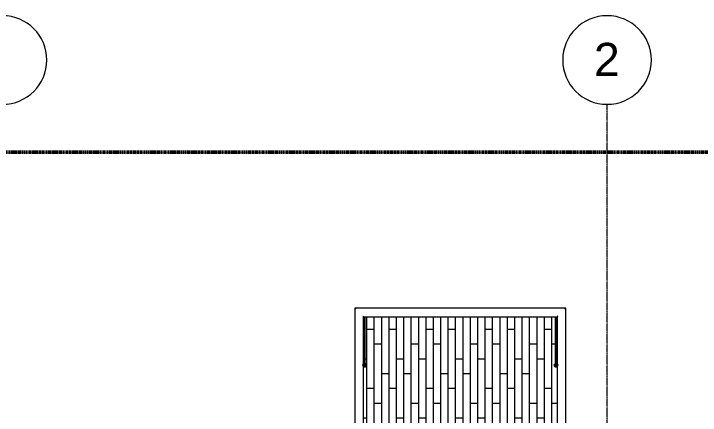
# Model space of a CAD drawing. Header units: inches. Extents: x -4235 to -464, y 9767 to 12344.
# Drawn here: x -3475.2 to -3103.9, y 12126.2 to 12343.7 of the extents above; entities that cross this region are included whole.
import ezdxf

# ---------------------------------------------------------------- set-up
doc = ezdxf.new("R2010")
doc.units = ezdxf.units.IN
doc.header["$MEASUREMENT"] = 0
doc.linetypes.add('Double Dash 3_8_', pattern=[1, 0.375, -0.125, 0.125, -0.125, 0.125, -0.125])
doc.linetypes.add('Grid Line 1_2_', pattern=[0.875, 0.5, -0.125, 0.125, -0.125])
for name, color, linetype, lineweight in [('A-FLOR-HRAL', 11, 'Continuous', 9), ('A-FLOR-PATT-1', 9, 'Continuous', 9), ('A-WALL-6', 113, 'Continuous', 9), ('A-WALL-7', 113, 'Continuous', 50), ('C-PROP-LINE', 91, 'Double Dash 3_8_', 50), ('S-GRID-1', 1, 'Grid Line 1_2_', 9), ('S-GRID-IDEN', 1, 'Continuous', 9)]:
    doc.layers.add(name, color=color, linetype=linetype, lineweight=lineweight)
doc.styles.add('Arial', font='arial.ttf', dxfattribs={"height": 18})

# ---------------------------------------------------------------- blocks, each defined once
blk = doc.blocks.new('Railing - Baluster_01-2700443-BACKGROUND - 2ND FLOOR')
at = {"layer": 'A-FLOR-HRAL'}
for p, q in [((-0.59, 1.18), (0.59, 1.18)), ((-0.59, 0.59), (-0.59, 1.18)), ((0.59, 1.18), (0.59, 0.59))]:
    blk.add_line(p, q, dxfattribs=at)
blk = doc.blocks.new('Railing - Railing-2700264-BACKGROUND - 2ND FLOOR')
at = {"layer": 'A-FLOR-HRAL'}
for p, q in [((-3176.67, 12184.2), (-3290.72, 12184.2)), ((-3290.72, 12184.2), (-3290.72, 12120.95)), ((-3176.67, 12120.95), (-3176.67, 12184.2)), ((-3286, 12179.48), (-3181.4, 12179.48)), ((-3286, 12120.95), (-3286, 12179.48)), ((-3181.4, 12179.48), (-3181.4, 12120.95)), ((-3290.25, 12120.95), (-3290.72, 12120.95)), ((-3286.47, 12120.95), (-3290.25, 12120.95)), ((-3286, 12120.95), (-3286.47, 12120.95)), ((-3180.93, 12120.95), (-3181.4, 12120.95)), ((-3177.15, 12120.95), (-3180.93, 12120.95)), ((-3176.67, 12120.95), (-3177.15, 12120.95))]:
    blk.add_line(p, q, dxfattribs=at)
for points, knots in [([(-3290.72, 12184.2), (-3290.72, 12184.2), (-3290.72, 12184.19), (-3290.69, 12184.17), (-3290.66, 12184.14), (-3290.63, 12184.11), (-3290.61, 12184.08), (-3290.58, 12184.06), (-3290.54, 12184.02), (-3290.5, 12183.97), (-3290.46, 12183.94), (-3290.42, 12183.9), (-3290.35, 12183.83), (-3290.29, 12183.77), (-3290.25, 12183.73)], [0, 0, 0, 0, 0.166667, 0.25, 0.333333, 0.416667, 0.458333, 0.5, 0.583333, 0.666667, 0.708333, 0.75, 0.833333, 1, 1, 1, 1]), ([(-3176.67, 12184.2), (-3176.67, 12184.2), (-3176.68, 12184.19), (-3176.71, 12184.17), (-3176.74, 12184.14), (-3176.77, 12184.11), (-3176.79, 12184.08), (-3176.82, 12184.06), (-3176.86, 12184.02), (-3176.9, 12183.97), (-3176.94, 12183.94), (-3176.98, 12183.9), (-3177.04, 12183.83), (-3177.11, 12183.77), (-3177.15, 12183.73)], [0, 0, 0, 0, 0.166667, 0.25, 0.333333, 0.416667, 0.458333, 0.5, 0.583333, 0.666667, 0.708333, 0.75, 0.833333, 1, 1, 1, 1]), ([(-3286.47, 12179.95), (-3286.43, 12179.91), (-3286.37, 12179.85), (-3286.29, 12179.77), (-3286.24, 12179.72), (-3286.21, 12179.69), (-3286.18, 12179.65), (-3286.14, 12179.62), (-3286.12, 12179.59), (-3286.09, 12179.57), (-3286.06, 12179.54), (-3286.03, 12179.51), (-3286.01, 12179.49), (-3286, 12179.48), (-3286, 12179.48)], [0, 0, 0, 0, 0.166667, 0.25, 0.333333, 0.375, 0.416667, 0.5, 0.541667, 0.583333, 0.666667, 0.75, 0.833333, 1, 1, 1, 1]), ([(-3180.93, 12179.95), (-3180.97, 12179.91), (-3181.03, 12179.85), (-3181.11, 12179.77), (-3181.15, 12179.72), (-3181.19, 12179.69), (-3181.22, 12179.65), (-3181.25, 12179.62), (-3181.28, 12179.59), (-3181.31, 12179.57), (-3181.34, 12179.54), (-3181.36, 12179.51), (-3181.39, 12179.49), (-3181.4, 12179.48), (-3181.4, 12179.48)], [0, 0, 0, 0, 0.166667, 0.25, 0.333333, 0.375, 0.416667, 0.5, 0.541667, 0.583333, 0.666667, 0.75, 0.833333, 1, 1, 1, 1])]:
    blk.add_open_spline(points, degree=3, knots=knots, dxfattribs=at)
at = {"rotation": 180}
blk.add_blockref('Railing - Baluster_01-2700443-BACKGROUND - 2ND FLOOR', (-3179.04, 12121.54), dxfattribs=at)
blk = doc.blocks.new('Walls 123 - Walls 1-2567745-BACKGROUND - 2ND FLOOR')
at = {"layer": 'A-WALL-6'}
for p, q in [((-3182.33, 12179.48), (-3182.33, 12153.38)), ((-3181.58, 12153.38), (-3181.58, 12179.48))]:
    blk.add_line(p, q, dxfattribs=at)
at = {"layer": 'A-WALL-7', "flags": 128}
for points in [[(-3181.58, 12153.38), (-3181.59, 12153.48), (-3181.62, 12153.58), (-3181.68, 12153.67), (-3181.74, 12153.73), (-3181.82, 12153.78), (-3181.91, 12153.81), (-3182, 12153.81), (-3182.09, 12153.78), (-3182.17, 12153.73), (-3182.24, 12153.67), (-3182.29, 12153.58), (-3182.32, 12153.48), (-3182.33, 12153.38)], [(-3182.33, 12153.38), (-3182.32, 12153.28), (-3182.29, 12153.18), (-3182.24, 12153.09), (-3182.17, 12153.02), (-3182.09, 12152.97), (-3182, 12152.95), (-3181.91, 12152.95), (-3181.82, 12152.97), (-3181.74, 12153.02), (-3181.68, 12153.09), (-3181.62, 12153.18), (-3181.59, 12153.28), (-3181.58, 12153.38)]]:
    blk.add_lwpolyline(points, dxfattribs=at)
blk = doc.blocks.new('Walls 124 - Walls 1-2567764-BACKGROUND - 2ND FLOOR')
at = {"layer": 'A-WALL-6'}
for p, q in [((-3285.83, 12179.48), (-3285.83, 12153.38)), ((-3285.08, 12153.38), (-3285.08, 12179.48))]:
    blk.add_line(p, q, dxfattribs=at)
at = {"layer": 'A-WALL-7', "flags": 128}
for points in [[(-3285.08, 12153.38), (-3285.09, 12153.48), (-3285.12, 12153.58), (-3285.17, 12153.67), (-3285.24, 12153.73), (-3285.32, 12153.78), (-3285.41, 12153.81), (-3285.5, 12153.81), (-3285.58, 12153.78), (-3285.66, 12153.73), (-3285.73, 12153.67), (-3285.78, 12153.58), (-3285.81, 12153.48), (-3285.83, 12153.38)], [(-3285.83, 12153.38), (-3285.81, 12153.28), (-3285.78, 12153.18), (-3285.73, 12153.09), (-3285.66, 12153.02), (-3285.58, 12152.97), (-3285.5, 12152.95), (-3285.41, 12152.95), (-3285.32, 12152.97), (-3285.24, 12153.02), (-3285.17, 12153.09), (-3285.12, 12153.18), (-3285.09, 12153.28), (-3285.08, 12153.38)]]:
    blk.add_lwpolyline(points, dxfattribs=at)
blk = doc.blocks.new('Family - ___-1878357-BACKGROUND - 2ND FLOOR')
at = {"layer": 'C-PROP-LINE'}
blk.add_line((-3989.61, 12268.69), (-629.56, 12268.69), dxfattribs=at)
blk = doc.blocks.new('Grid - Grid Head - Circle-50561-BACKGROUND - 2ND FLOOR')
at = {"layer": 'S-GRID-IDEN'}
for start, end in [(360, 180), (180, 360)]:
    blk.add_arc((0, 0), 0.25, start, end, dxfattribs=at)

msp = doc.modelspace()

# ---------------------------------------------------------------- hatches: boundary and pattern name
at = {"layer": 'A-FLOR-PATT-1'}
h = msp.add_hatch(dxfattribs=at)
h.set_pattern_fill('FP_6', color=256, style=0, pattern_type=2)
h.set_pattern_definition([(270, (-3952.234, 11076.839), (4, 2e-16), []), (0, (-3952.234, 11076.839), (8, 8), [4, -28]), (0, (-3948.234, 11060.839), (8, 8), [4, -28])])
h.paths.add_polyline_path([(-3191.98, 12118.95), (-3177.04, 12118.95), (-3177.04, 12120.95), (-3178.45, 12120.95), (-3178.45, 12120.36), (-3179.63, 12120.36), (-3179.63, 12120.95), (-3181.4, 12120.95), (-3181.44, 12179.48), (-3286, 12179.48), (-3286.02, 12120.95), (-3290.36, 12120.95), (-3290.36, 12118.96), (-3248.04, 12118.95)], flags=0)

# ---------------------------------------------------------------- linework, layer by layer
at = {"layer": 'S-GRID-1'}
msp.add_line((-3154.32, 9836.18), (-3154.32, 12294.59), dxfattribs=at)

# ---------------------------------------------------------------- block references
at = {"layer": 'A-FLOR-HRAL'}
msp.add_blockref('Railing - Railing-2700264-BACKGROUND - 2ND FLOOR', (0, 0), dxfattribs=at)
at = {"layer": 'A-WALL-6'}
for name in ['Walls 124 - Walls 1-2567764-BACKGROUND - 2ND FLOOR', 'Walls 123 - Walls 1-2567745-BACKGROUND - 2ND FLOOR']:
    msp.add_blockref(name, (0, 0), dxfattribs=at)
at = {"layer": 'C-PROP-LINE'}
msp.add_blockref('Family - ___-1878357-BACKGROUND - 2ND FLOOR', (0, 0), dxfattribs=at)
at = {"layer": 'S-GRID-IDEN', "xscale": 95.99999999999994, "yscale": 95.99999999999994, "zscale": 95.99999999999994}
for p in [(-3481.32, 12318.59), (-3154.32, 12318.59)]:
    msp.add_blockref('Grid - Grid Head - Circle-50561-BACKGROUND - 2ND FLOOR', p, dxfattribs=at)

# ---------------------------------------------------------------- texts
at = {"layer": 'S-GRID-IDEN', "insert": (-3161.45, 12327.88), "char_height": 18, "width": 16.968, "attachment_point": 1, "style": 'Arial'}
msp.add_mtext('2', dxfattribs=at)

doc.saveas('drawing.dxf')
